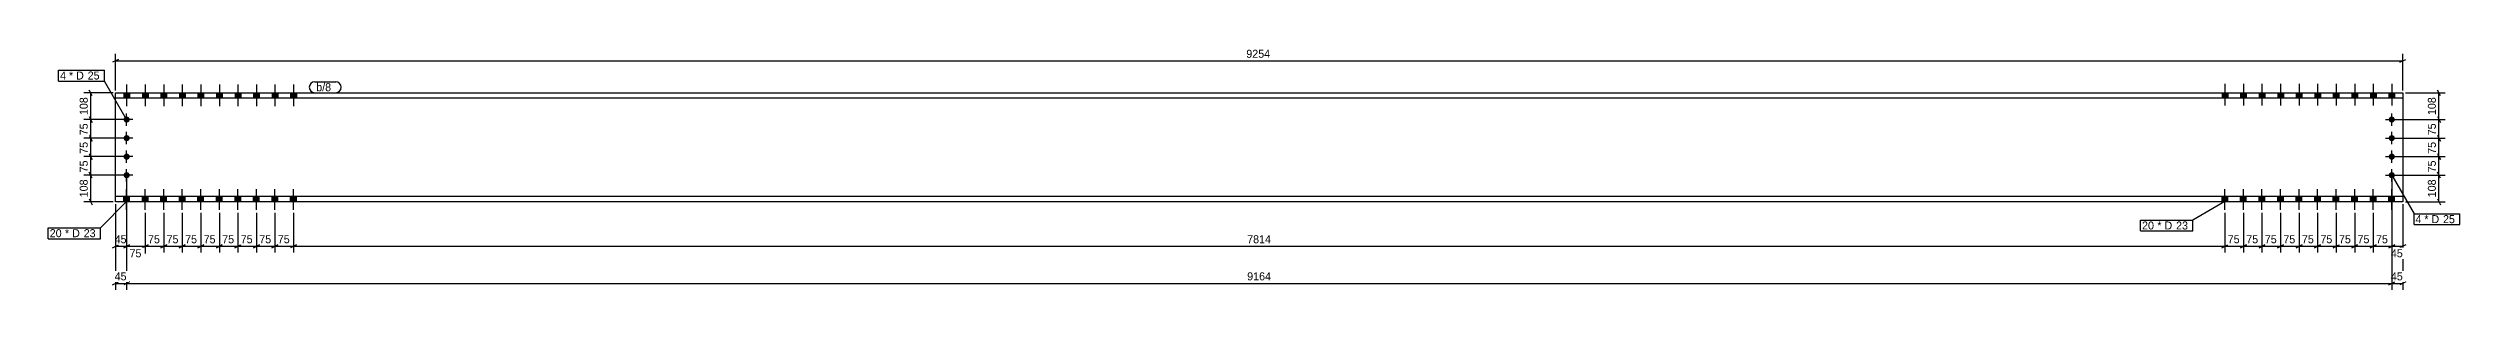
# Model space of a CAD drawing. Header units: millimetres. Extents: x 32 to 24620, y 32 to 1008.
# Drawn here: x 14864 to 24620, y 32 to 1008 of the extents above; entities that cross this region are included whole.
import ezdxf

# ---------------------------------------------------------------- set-up
doc = ezdxf.new("R2010")
doc.units = ezdxf.units.MM
doc.styles.add('Comic Sans MS', font='COMIC.TTF', dxfattribs={"height": 0.2})

msp = doc.modelspace()

# ---------------------------------------------------------------- hatches: boundary and pattern name
at = {"linetype": 'Continuous'}
for points in [[(15169.4, 806.6), (15192.4, 806.6), (15192.4, 827.6), (15169.4, 827.6)], [(15169.4, 806.6), (15192.4, 806.6), (15192.4, 827.6), (15169.4, 827.6)], [(15244.4, 806.6), (15267.4, 806.6), (15267.4, 827.6), (15244.4, 827.6)], [(15244.4, 806.6), (15267.4, 806.6), (15267.4, 827.6), (15244.4, 827.6)], [(15319.4, 806.6), (15342.4, 806.6), (15342.4, 827.6), (15319.4, 827.6)], [(15319.4, 806.6), (15342.4, 806.6), (15342.4, 827.6), (15319.4, 827.6)], [(15394.4, 806.6), (15417.4, 806.6), (15417.4, 827.6), (15394.4, 827.6)], [(15394.4, 806.6), (15417.4, 806.6), (15417.4, 827.6), (15394.4, 827.6)], [(15469.4, 806.6), (15492.4, 806.6), (15492.4, 827.6), (15469.4, 827.6)], [(15469.4, 806.6), (15492.4, 806.6), (15492.4, 827.6), (15469.4, 827.6)], [(15544.4, 806.6), (15567.4, 806.6), (15567.4, 827.6), (15544.4, 827.6)], [(15544.4, 806.6), (15567.4, 806.6), (15567.4, 827.6), (15544.4, 827.6)], [(15619.4, 806.6), (15642.4, 806.6), (15642.4, 827.6), (15619.4, 827.6)], [(15619.4, 806.6), (15642.4, 806.6), (15642.4, 827.6), (15619.4, 827.6)], [(15694.4, 806.6), (15717.4, 806.6), (15717.4, 827.6), (15694.4, 827.6)], [(15694.4, 806.6), (15717.4, 806.6), (15717.4, 827.6), (15694.4, 827.6)], [(15769.4, 806.6), (15792.4, 806.6), (15792.4, 827.6), (15769.4, 827.6)], [(15769.4, 806.6), (15792.4, 806.6), (15792.4, 827.6), (15769.4, 827.6)], [(15844.4, 806.6), (15867.4, 806.6), (15867.4, 827.6), (15844.4, 827.6)], [(15844.4, 806.6), (15867.4, 806.6), (15867.4, 827.6), (15844.4, 827.6)], [(23681.5, 827.6), (23658.5, 827.6), (23658.5, 806.6), (23681.5, 806.6)], [(23681.5, 827.6), (23658.5, 827.6), (23658.5, 806.6), (23681.5, 806.6)], [(23756.5, 827.6), (23733.5, 827.6), (23733.5, 806.6), (23756.5, 806.6)], [(23756.5, 827.6), (23733.5, 827.6), (23733.5, 806.6), (23756.5, 806.6)], [(23831.5, 827.6), (23808.5, 827.6), (23808.5, 806.6), (23831.5, 806.6)], [(23831.5, 827.6), (23808.5, 827.6), (23808.5, 806.6), (23831.5, 806.6)], [(23906.5, 827.6), (23883.5, 827.6), (23883.5, 806.6), (23906.5, 806.6)], [(23906.5, 827.6), (23883.5, 827.6), (23883.5, 806.6), (23906.5, 806.6)], [(23981.5, 827.6), (23958.5, 827.6), (23958.5, 806.6), (23981.5, 806.6)], [(23981.5, 827.6), (23958.5, 827.6), (23958.5, 806.6), (23981.5, 806.6)], [(24056.5, 827.6), (24033.5, 827.6), (24033.5, 806.6), (24056.5, 806.6)], [(24056.5, 827.6), (24033.5, 827.6), (24033.5, 806.6), (24056.5, 806.6)], [(24131.5, 827.6), (24108.5, 827.6), (24108.5, 806.6), (24131.5, 806.6)], [(24131.5, 827.6), (24108.5, 827.6), (24108.5, 806.6), (24131.5, 806.6)], [(24206.5, 827.6), (24183.5, 827.6), (24183.5, 806.6), (24206.5, 806.6)], [(24206.5, 827.6), (24183.5, 827.6), (24183.5, 806.6), (24206.5, 806.6)], [(24281.5, 827.6), (24258.5, 827.6), (24258.5, 806.6), (24281.5, 806.6)], [(24281.5, 827.6), (24258.5, 827.6), (24258.5, 806.6), (24281.5, 806.6)], [(24356.5, 827.6), (24333.5, 827.6), (24333.5, 806.6), (24356.5, 806.6)], [(24356.5, 827.6), (24333.5, 827.6), (24333.5, 806.6), (24356.5, 806.6)], [(15168.4, 720.1, -1), (15193.4, 720.1, -1)], [(24332.5, 720.1, -1), (24357.5, 720.1, -1)], [(15168.4, 645.1, -1), (15193.4, 645.1, -1)], [(24332.5, 645.1, -1), (24357.5, 645.1, -1)], [(15168.4, 570.1, -1), (15193.4, 570.1, -1)], [(15168.4, 495.1, -1), (15193.4, 495.1, -1)], [(24332.5, 570.1, -1), (24357.5, 570.1, -1)], [(24332.5, 495.1, -1), (24357.5, 495.1, -1)], [(15169.4, 387.6), (15192.4, 387.6), (15192.4, 408.6), (15169.4, 408.6)], [(15169.4, 387.6), (15192.4, 387.6), (15192.4, 408.6), (15169.4, 408.6)], [(15244.4, 387.6), (15267.4, 387.6), (15267.4, 408.6), (15244.4, 408.6)], [(15244.4, 387.6), (15267.4, 387.6), (15267.4, 408.6), (15244.4, 408.6)], [(15319.4, 387.6), (15342.4, 387.6), (15342.4, 408.6), (15319.4, 408.6)], [(15319.4, 387.6), (15342.4, 387.6), (15342.4, 408.6), (15319.4, 408.6)], [(15394.4, 387.6), (15417.4, 387.6), (15417.4, 408.6), (15394.4, 408.6)], [(15394.4, 387.6), (15417.4, 387.6), (15417.4, 408.6), (15394.4, 408.6)], [(15469.4, 387.6), (15492.4, 387.6), (15492.4, 408.6), (15469.4, 408.6)], [(15469.4, 387.6), (15492.4, 387.6), (15492.4, 408.6), (15469.4, 408.6)], [(15544.4, 387.6), (15567.4, 387.6), (15567.4, 408.6), (15544.4, 408.6)], [(15544.4, 387.6), (15567.4, 387.6), (15567.4, 408.6), (15544.4, 408.6)], [(15619.4, 387.6), (15642.4, 387.6), (15642.4, 408.6), (15619.4, 408.6)], [(15619.4, 387.6), (15642.4, 387.6), (15642.4, 408.6), (15619.4, 408.6)], [(15694.4, 387.6), (15717.4, 387.6), (15717.4, 408.6), (15694.4, 408.6)], [(15694.4, 387.6), (15717.4, 387.6), (15717.4, 408.6), (15694.4, 408.6)], [(15769.4, 387.6), (15792.4, 387.6), (15792.4, 408.6), (15769.4, 408.6)], [(15769.4, 387.6), (15792.4, 387.6), (15792.4, 408.6), (15769.4, 408.6)], [(15844.4, 387.6), (15867.4, 387.6), (15867.4, 408.6), (15844.4, 408.6)], [(15844.4, 387.6), (15867.4, 387.6), (15867.4, 408.6), (15844.4, 408.6)], [(23681.5, 408.6), (23658.5, 408.6), (23658.5, 387.6), (23681.5, 387.6)], [(23681.5, 408.6), (23658.5, 408.6), (23658.5, 387.6), (23681.5, 387.6)], [(23756.5, 408.6), (23733.5, 408.6), (23733.5, 387.6), (23756.5, 387.6)], [(23756.5, 408.6), (23733.5, 408.6), (23733.5, 387.6), (23756.5, 387.6)], [(23831.5, 408.6), (23808.5, 408.6), (23808.5, 387.6), (23831.5, 387.6)], [(23831.5, 408.6), (23808.5, 408.6), (23808.5, 387.6), (23831.5, 387.6)], [(23906.5, 408.6), (23883.5, 408.6), (23883.5, 387.6), (23906.5, 387.6)], [(23906.5, 408.6), (23883.5, 408.6), (23883.5, 387.6), (23906.5, 387.6)], [(23981.5, 408.6), (23958.5, 408.6), (23958.5, 387.6), (23981.5, 387.6)], [(23981.5, 408.6), (23958.5, 408.6), (23958.5, 387.6), (23981.5, 387.6)], [(24056.5, 408.6), (24033.5, 408.6), (24033.5, 387.6), (24056.5, 387.6)], [(24056.5, 408.6), (24033.5, 408.6), (24033.5, 387.6), (24056.5, 387.6)], [(24131.5, 408.6), (24108.5, 408.6), (24108.5, 387.6), (24131.5, 387.6)], [(24131.5, 408.6), (24108.5, 408.6), (24108.5, 387.6), (24131.5, 387.6)], [(24206.5, 408.6), (24183.5, 408.6), (24183.5, 387.6), (24206.5, 387.6)], [(24206.5, 408.6), (24183.5, 408.6), (24183.5, 387.6), (24206.5, 387.6)], [(24281.5, 408.6), (24258.5, 408.6), (24258.5, 387.6), (24281.5, 387.6)], [(24281.5, 408.6), (24258.5, 408.6), (24258.5, 387.6), (24281.5, 387.6)], [(24356.5, 408.6), (24333.5, 408.6), (24333.5, 387.6), (24356.5, 387.6)], [(24356.5, 408.6), (24333.5, 408.6), (24333.5, 387.6), (24356.5, 387.6)]]:
    msp.add_hatch(color=3, dxfattribs=at).paths.add_polyline_path(points)

# ---------------------------------------------------------------- linework, layer by layer
at = {"color": 8, "linetype": 'Continuous'}
for p, q in [((15135.8, 837.6), (15135.8, 986)), ((24390, 837.6), (24390, 986)), ((15147.8, 963.6), (15123.8, 951.6)), ((15135.8, 957.6), (24390, 957.6)), ((24378, 951.6), (24402, 963.6)), ((15125.8, 827.6), (15007.4, 827.6)), ((15041.8, 815.6), (15029.8, 839.6)), ((24400, 827.6), (24561.4, 827.6)), ((24541.8, 815.6), (24529.8, 839.6)), ((15170.9, 720.1), (15007.4, 720.1)), ((15029.8, 732.1), (15041.8, 708.1)), ((24355, 720.1), (24561.4, 720.1)), ((24529.8, 732.1), (24541.8, 708.1)), ((15170.9, 645.1), (15007.4, 645.1)), ((15029.8, 657.1), (15041.8, 633.1)), ((15035.8, 570.1), (15035.8, 645.1)), ((24355, 645.1), (24561.4, 645.1)), ((24529.8, 657.1), (24541.8, 633.1)), ((15170.9, 570.1), (15007.4, 570.1)), ((15170.9, 495.1), (15007.4, 495.1)), ((15041.8, 558.1), (15029.8, 582.1)), ((15041.8, 483.1), (15029.8, 507.1)), ((24355, 570.1), (24561.4, 570.1)), ((24355, 495.1), (24561.4, 495.1)), ((24529.8, 582.1), (24541.8, 558.1)), ((24541.8, 483.1), (24529.8, 507.1)), ((24535.8, 495.1), (24535.8, 570.1)), ((15029.8, 399.6), (15041.8, 375.6)), ((15180.9, 485.1), (15180.9, 179.2)), ((24345, 485.1), (24345, 32)), ((24345, 485.1), (24345, 179.2)), ((24529.8, 399.6), (24541.8, 375.6)), ((15125.8, 387.6), (15007.4, 387.6)), ((15135.8, 377.6), (15135.8, 182)), ((15255.9, 343.6), (15255.9, 182)), ((15330.9, 343.6), (15330.9, 182)), ((15405.9, 343.6), (15405.9, 182)), ((15480.9, 343.6), (15480.9, 182)), ((15555.9, 343.6), (15555.9, 182)), ((15630.9, 343.6), (15630.9, 182)), ((15705.9, 343.6), (15705.9, 182)), ((15780.9, 343.6), (15780.9, 182)), ((15855.9, 343.6), (15855.9, 182)), ((15855.9, 343.6), (15855.9, 182)), ((23670, 343.6), (23670, 182)), ((23745, 343.6), (23745, 182)), ((23820, 343.6), (23820, 182)), ((23895, 343.6), (23895, 182)), ((23970, 343.6), (23970, 182)), ((24045, 343.6), (24045, 182)), ((24120, 343.6), (24120, 182)), ((24195, 343.6), (24195, 182)), ((24270, 343.6), (24270, 182)), ((24390, 377.6), (24390, 32)), ((24390, 377.6), (24390, 179.2)), ((24400, 387.6), (24561.4, 387.6)), ((15168.9, 201.6), (15192.9, 213.6)), ((15243.9, 201.6), (15267.9, 213.6)), ((15318.9, 201.6), (15342.9, 213.6)), ((15393.9, 201.6), (15417.9, 213.6)), ((15468.9, 201.6), (15492.9, 213.6)), ((15543.9, 201.6), (15567.9, 213.6)), ((15555.9, 207.6), (15630.9, 207.6)), ((15642.9, 213.6), (15618.9, 201.6)), ((15693.9, 201.6), (15717.9, 213.6)), ((15768.9, 201.6), (15792.9, 213.6)), ((15780.9, 207.6), (15855.9, 207.6)), ((15867.9, 213.6), (15843.9, 201.6)), ((15867.9, 213.6), (15843.9, 201.6)), ((23658, 201.6), (23682, 213.6)), ((23733, 201.6), (23757, 213.6)), ((23808, 201.6), (23832, 213.6)), ((23883, 201.6), (23907, 213.6)), ((23958, 201.6), (23982, 213.6)), ((24033, 201.6), (24057, 213.6)), ((24045, 207.6), (24120, 207.6)), ((24132, 213.6), (24108, 201.6)), ((24183, 201.6), (24207, 213.6)), ((24258, 201.6), (24282, 213.6)), ((24333, 201.6), (24357, 213.6)), ((24345, 207.6), (24390, 207.6)), ((24402, 213.6), (24378, 201.6)), ((15123.8, 51.6), (15147.8, 63.6)), ((15135.8, 57.6), (15180.9, 57.6)), ((15192.9, 63.6), (15168.9, 51.6)), ((15192.9, 63.6), (15168.9, 51.6)), ((24333, 51.6), (24357, 63.6)), ((24345, 57.6), (24390, 57.6)), ((24402, 63.6), (24378, 51.6))]:
    msp.add_line(p, q, dxfattribs=at)
at = {"color": 7, "linetype": 'Continuous'}
for p, q in [((15135.8, 387.6), (15135.8, 827.6)), ((15135.8, 827.6), (24390, 827.6)), ((24390, 806.6), (15135.8, 806.6)), ((24390, 827.6), (24390, 387.6)), ((24390, 408.6), (15135.8, 408.6)), ((24390, 387.6), (15135.8, 387.6))]:
    msp.add_line(p, q, dxfattribs=at)
at = {"color": 3, "linetype": 'Continuous'}
for p, q in [((15169.4, 827.6), (15169.4, 806.6)), ((15169.4, 827.6), (15169.4, 806.6)), ((15180.9, 862.3), (15180.9, 774.1)), ((15180.9, 862.3), (15180.9, 774.1)), ((15192.4, 827.6), (15192.4, 806.6)), ((15192.4, 827.6), (15192.4, 806.6)), ((15244.4, 827.6), (15244.4, 806.6)), ((15244.4, 827.6), (15244.4, 806.6)), ((15255.9, 862.3), (15255.9, 774.1)), ((15255.9, 862.3), (15255.9, 774.1)), ((15267.4, 827.6), (15267.4, 806.6)), ((15267.4, 827.6), (15267.4, 806.6)), ((15319.4, 827.6), (15319.4, 806.6)), ((15319.4, 827.6), (15319.4, 806.6)), ((15330.9, 862.3), (15330.9, 774.1)), ((15330.9, 862.3), (15330.9, 774.1)), ((15342.4, 827.6), (15342.4, 806.6)), ((15342.4, 827.6), (15342.4, 806.6)), ((15394.4, 827.6), (15394.4, 806.6)), ((15394.4, 827.6), (15394.4, 806.6)), ((15405.9, 862.3), (15405.9, 774.1)), ((15405.9, 862.3), (15405.9, 774.1)), ((15417.4, 827.6), (15417.4, 806.6)), ((15417.4, 827.6), (15417.4, 806.6)), ((15469.4, 827.6), (15469.4, 806.6)), ((15469.4, 827.6), (15469.4, 806.6)), ((15480.9, 862.3), (15480.9, 774.1)), ((15480.9, 862.3), (15480.9, 774.1)), ((15492.4, 827.6), (15492.4, 806.6)), ((15492.4, 827.6), (15492.4, 806.6)), ((15544.4, 827.6), (15544.4, 806.6)), ((15544.4, 827.6), (15544.4, 806.6)), ((15555.9, 862.3), (15555.9, 774.1)), ((15555.9, 862.3), (15555.9, 774.1)), ((15567.4, 827.6), (15567.4, 806.6)), ((15567.4, 827.6), (15567.4, 806.6)), ((15619.4, 827.6), (15619.4, 806.6)), ((15619.4, 827.6), (15619.4, 806.6)), ((15630.9, 862.3), (15630.9, 774.1)), ((15630.9, 862.3), (15630.9, 774.1)), ((15642.4, 827.6), (15642.4, 806.6)), ((15642.4, 827.6), (15642.4, 806.6)), ((15694.4, 827.6), (15694.4, 806.6)), ((15694.4, 827.6), (15694.4, 806.6)), ((15705.9, 862.3), (15705.9, 774.1)), ((15705.9, 862.3), (15705.9, 774.1)), ((15717.4, 827.6), (15717.4, 806.6)), ((15717.4, 827.6), (15717.4, 806.6)), ((15769.4, 827.6), (15769.4, 806.6)), ((15769.4, 827.6), (15769.4, 806.6)), ((15780.9, 862.3), (15780.9, 774.1)), ((15780.9, 862.3), (15780.9, 774.1)), ((15792.4, 827.6), (15792.4, 806.6)), ((15792.4, 827.6), (15792.4, 806.6)), ((15844.4, 827.6), (15844.4, 806.6)), ((15844.4, 827.6), (15844.4, 806.6)), ((15855.9, 862.3), (15855.9, 774.1)), ((15855.9, 862.3), (15855.9, 774.1)), ((15867.4, 827.6), (15867.4, 806.6)), ((15867.4, 827.6), (15867.4, 806.6)), ((23658.5, 827.6), (23658.5, 806.6)), ((23658.5, 827.6), (23658.5, 806.6)), ((23670, 864.8), (23670, 776.6)), ((23670, 864.8), (23670, 776.6)), ((23681.5, 827.6), (23681.5, 806.6)), ((23681.5, 827.6), (23681.5, 806.6)), ((23733.5, 827.6), (23733.5, 806.6)), ((23733.5, 827.6), (23733.5, 806.6)), ((23745, 864.8), (23745, 776.6)), ((23745, 864.8), (23745, 776.6)), ((23756.5, 827.6), (23756.5, 806.6)), ((23756.5, 827.6), (23756.5, 806.6)), ((23808.5, 827.6), (23808.5, 806.6)), ((23808.5, 827.6), (23808.5, 806.6)), ((23820, 864.8), (23820, 776.6)), ((23820, 864.8), (23820, 776.6)), ((23831.5, 827.6), (23831.5, 806.6)), ((23831.5, 827.6), (23831.5, 806.6)), ((23883.5, 827.6), (23883.5, 806.6)), ((23883.5, 827.6), (23883.5, 806.6)), ((23895, 864.8), (23895, 776.6)), ((23895, 864.8), (23895, 776.6)), ((23906.5, 827.6), (23906.5, 806.6)), ((23906.5, 827.6), (23906.5, 806.6)), ((23958.5, 827.6), (23958.5, 806.6)), ((23958.5, 827.6), (23958.5, 806.6)), ((23970, 864.8), (23970, 776.6)), ((23970, 864.8), (23970, 776.6)), ((23981.5, 827.6), (23981.5, 806.6)), ((23981.5, 827.6), (23981.5, 806.6)), ((24033.5, 827.6), (24033.5, 806.6)), ((24033.5, 827.6), (24033.5, 806.6)), ((24045, 864.8), (24045, 776.6)), ((24045, 864.8), (24045, 776.6)), ((24056.5, 827.6), (24056.5, 806.6)), ((24056.5, 827.6), (24056.5, 806.6)), ((24108.5, 827.6), (24108.5, 806.6)), ((24108.5, 827.6), (24108.5, 806.6)), ((24120, 864.8), (24120, 776.6)), ((24120, 864.8), (24120, 776.6)), ((24131.5, 827.6), (24131.5, 806.6)), ((24131.5, 827.6), (24131.5, 806.6)), ((24183.5, 827.6), (24183.5, 806.6)), ((24183.5, 827.6), (24183.5, 806.6)), ((24195, 864.8), (24195, 776.6)), ((24195, 864.8), (24195, 776.6)), ((24206.5, 827.6), (24206.5, 806.6)), ((24206.5, 827.6), (24206.5, 806.6)), ((24258.5, 827.6), (24258.5, 806.6)), ((24258.5, 827.6), (24258.5, 806.6)), ((24270, 864.8), (24270, 776.6)), ((24270, 864.8), (24270, 776.6)), ((24281.5, 827.6), (24281.5, 806.6)), ((24281.5, 827.6), (24281.5, 806.6)), ((24333.5, 827.6), (24333.5, 806.6)), ((24333.5, 827.6), (24333.5, 806.6)), ((24345, 864.8), (24345, 776.6)), ((24345, 864.8), (24345, 776.6)), ((24356.5, 827.6), (24356.5, 806.6)), ((24356.5, 827.6), (24356.5, 806.6)), ((15205.9, 720.1), (15155.9, 720.1)), ((15180.9, 695.1), (15180.9, 745.1)), ((24320, 720.1), (24370, 720.1)), ((24345, 695.1), (24345, 745.1)), ((15205.9, 645.1), (15155.9, 645.1)), ((15180.9, 620.1), (15180.9, 670.1)), ((15180.9, 545.1), (15180.9, 595.1)), ((24320, 645.1), (24370, 645.1)), ((24345, 620.1), (24345, 670.1)), ((24345, 545.1), (24345, 595.1)), ((15205.9, 570.1), (15155.9, 570.1)), ((15205.9, 495.1), (15155.9, 495.1)), ((15180.9, 470.1), (15180.9, 520.1)), ((24320, 570.1), (24370, 570.1)), ((24320, 495.1), (24370, 495.1)), ((24345, 470.1), (24345, 520.1)), ((15169.4, 387.6), (15169.4, 408.6)), ((15169.4, 387.6), (15169.4, 408.6)), ((15180.9, 355.4), (15180.9, 438.6)), ((15180.9, 355.4), (15180.9, 438.6)), ((15192.4, 387.6), (15192.4, 408.6)), ((15192.4, 387.6), (15192.4, 408.6)), ((15244.4, 387.6), (15244.4, 408.6)), ((15244.4, 387.6), (15244.4, 408.6)), ((15255.9, 355.4), (15255.9, 438.6)), ((15255.9, 355.4), (15255.9, 438.6)), ((15267.4, 387.6), (15267.4, 408.6)), ((15267.4, 387.6), (15267.4, 408.6)), ((15319.4, 387.6), (15319.4, 408.6)), ((15319.4, 387.6), (15319.4, 408.6)), ((15330.9, 355.4), (15330.9, 438.6)), ((15330.9, 355.4), (15330.9, 438.6)), ((15342.4, 387.6), (15342.4, 408.6)), ((15342.4, 387.6), (15342.4, 408.6)), ((15394.4, 387.6), (15394.4, 408.6)), ((15394.4, 387.6), (15394.4, 408.6)), ((15405.9, 355.4), (15405.9, 438.6)), ((15405.9, 355.4), (15405.9, 438.6)), ((15417.4, 387.6), (15417.4, 408.6)), ((15417.4, 387.6), (15417.4, 408.6)), ((15469.4, 387.6), (15469.4, 408.6)), ((15469.4, 387.6), (15469.4, 408.6)), ((15480.9, 355.4), (15480.9, 438.6)), ((15480.9, 355.4), (15480.9, 438.6)), ((15492.4, 387.6), (15492.4, 408.6)), ((15492.4, 387.6), (15492.4, 408.6)), ((15544.4, 387.6), (15544.4, 408.6)), ((15544.4, 387.6), (15544.4, 408.6)), ((15555.9, 355.4), (15555.9, 438.6)), ((15555.9, 355.4), (15555.9, 438.6)), ((15567.4, 387.6), (15567.4, 408.6)), ((15567.4, 387.6), (15567.4, 408.6)), ((15619.4, 387.6), (15619.4, 408.6)), ((15619.4, 387.6), (15619.4, 408.6)), ((15630.9, 355.4), (15630.9, 438.6)), ((15630.9, 355.4), (15630.9, 438.6)), ((15642.4, 387.6), (15642.4, 408.6)), ((15642.4, 387.6), (15642.4, 408.6)), ((15694.4, 387.6), (15694.4, 408.6)), ((15694.4, 387.6), (15694.4, 408.6)), ((15705.9, 355.4), (15705.9, 438.6)), ((15705.9, 355.4), (15705.9, 438.6)), ((15717.4, 387.6), (15717.4, 408.6)), ((15717.4, 387.6), (15717.4, 408.6)), ((15769.4, 387.6), (15769.4, 408.6)), ((15769.4, 387.6), (15769.4, 408.6)), ((15780.9, 355.4), (15780.9, 438.6)), ((15780.9, 355.4), (15780.9, 438.6)), ((15792.4, 387.6), (15792.4, 408.6)), ((15792.4, 387.6), (15792.4, 408.6)), ((15844.4, 387.6), (15844.4, 408.6)), ((15844.4, 387.6), (15844.4, 408.6)), ((15855.9, 355.4), (15855.9, 438.6)), ((15855.9, 355.4), (15855.9, 438.6)), ((15867.4, 387.6), (15867.4, 408.6)), ((15867.4, 387.6), (15867.4, 408.6)), ((23658.5, 387.6), (23658.5, 408.6)), ((23658.5, 387.6), (23658.5, 408.6)), ((23670, 355.4), (23670, 438.6)), ((23670, 355.4), (23670, 438.6)), ((23681.5, 387.6), (23681.5, 408.6)), ((23681.5, 387.6), (23681.5, 408.6)), ((23733.5, 387.6), (23733.5, 408.6)), ((23733.5, 387.6), (23733.5, 408.6)), ((23745, 355.4), (23745, 438.6)), ((23745, 355.4), (23745, 438.6)), ((23756.5, 387.6), (23756.5, 408.6)), ((23756.5, 387.6), (23756.5, 408.6)), ((23808.5, 387.6), (23808.5, 408.6)), ((23808.5, 387.6), (23808.5, 408.6)), ((23820, 355.4), (23820, 438.6)), ((23820, 355.4), (23820, 438.6)), ((23831.5, 387.6), (23831.5, 408.6)), ((23831.5, 387.6), (23831.5, 408.6)), ((23883.5, 387.6), (23883.5, 408.6)), ((23883.5, 387.6), (23883.5, 408.6)), ((23895, 355.4), (23895, 438.6)), ((23895, 355.4), (23895, 438.6)), ((23906.5, 387.6), (23906.5, 408.6)), ((23906.5, 387.6), (23906.5, 408.6)), ((23958.5, 387.6), (23958.5, 408.6)), ((23958.5, 387.6), (23958.5, 408.6)), ((23970, 355.4), (23970, 438.6)), ((23970, 355.4), (23970, 438.6)), ((23981.5, 387.6), (23981.5, 408.6)), ((23981.5, 387.6), (23981.5, 408.6)), ((24033.5, 387.6), (24033.5, 408.6)), ((24033.5, 387.6), (24033.5, 408.6)), ((24045, 355.4), (24045, 438.6)), ((24045, 355.4), (24045, 438.6)), ((24056.5, 387.6), (24056.5, 408.6)), ((24056.5, 387.6), (24056.5, 408.6)), ((24108.5, 387.6), (24108.5, 408.6)), ((24108.5, 387.6), (24108.5, 408.6)), ((24120, 355.4), (24120, 438.6)), ((24120, 355.4), (24120, 438.6)), ((24131.5, 387.6), (24131.5, 408.6)), ((24131.5, 387.6), (24131.5, 408.6)), ((24183.5, 387.6), (24183.5, 408.6)), ((24183.5, 387.6), (24183.5, 408.6)), ((24195, 355.4), (24195, 438.6)), ((24195, 355.4), (24195, 438.6)), ((24206.5, 387.6), (24206.5, 408.6)), ((24206.5, 387.6), (24206.5, 408.6)), ((24258.5, 387.6), (24258.5, 408.6)), ((24258.5, 387.6), (24258.5, 408.6)), ((24270, 355.4), (24270, 438.6)), ((24270, 355.4), (24270, 438.6)), ((24281.5, 387.6), (24281.5, 408.6)), ((24281.5, 387.6), (24281.5, 408.6)), ((24333.5, 387.6), (24333.5, 408.6)), ((24333.5, 387.6), (24333.5, 408.6)), ((24345, 355.4), (24345, 438.6)), ((24345, 355.4), (24345, 438.6)), ((24356.5, 387.6), (24356.5, 408.6)), ((24356.5, 387.6), (24356.5, 408.6))]:
    msp.add_line(p, q, dxfattribs=at)

# ---------------------------------------------------------------- wipeouts: each hides what was drawn before it
at = {"color": 0}
for points in [[(14937.8, 882), (14937.8, 914), (14911.7, 914), (14911.7, 882)], [(23387, 275.6), (23387, 307.6), (23334.8, 307.6), (23334.8, 275.6)], [(24467.1, 301.2), (24467.1, 333.2), (24441, 333.2), (24441, 301.2)], [(14921.7, 244.5), (14921.7, 276.5), (14869.6, 276.5), (14869.6, 244.5)]]:
    msp.add_wipeout(points, dxfattribs=at)

# ---------------------------------------------------------------- next in the draw order: wipeouts: each hides what was drawn before it
for points in [[(19821.4, 963.6), (19821.4, 1008.4), (19704.4, 1008.4), (19704.4, 963.6)], [(14937.8, 882), (14937.8, 914), (14911.7, 914), (14911.7, 882)], [(16021.1, 834.6), (16021.1, 866.6), (15947.8, 866.6), (15947.8, 834.6)], [(15029.8, 640.1), (14985, 640.1), (14985, 575.1), (15029.8, 575.1)], [(24529.8, 565.1), (24485, 565.1), (24485, 500.1), (24529.8, 500.1)], [(23387, 275.6), (23387, 307.6), (23334.8, 307.6), (23334.8, 275.6)], [(24467.1, 301.2), (24467.1, 333.2), (24441, 333.2), (24441, 301.2)], [(14921.7, 244.5), (14921.7, 276.5), (14869.6, 276.5), (14869.6, 244.5)], [(15625.9, 213.6), (15625.9, 258.4), (15561, 258.4), (15561, 213.6)], [(24115, 213.6), (24115, 258.4), (24050, 258.4), (24050, 213.6)], [(24400, 63.6), (24400, 108.4), (24335, 108.4), (24335, 63.6)]]:
    msp.add_wipeout(points, dxfattribs=at)

# ---------------------------------------------------------------- next in the draw order: linework, layer by layer
at = {"color": 8, "linetype": 'Continuous'}
for p, q in [((15035.8, 645.1), (15035.8, 720.1)), ((15170.9, 645.1), (15007.4, 645.1)), ((15041.8, 633.1), (15029.8, 657.1)), ((24535.8, 570.1), (24535.8, 645.1)), ((15170.9, 570.1), (15007.4, 570.1)), ((15029.8, 582.1), (15041.8, 558.1)), ((15035.8, 495.1), (15035.8, 570.1)), ((24355, 570.1), (24561.4, 570.1)), ((24355, 495.1), (24561.4, 495.1)), ((24541.8, 558.1), (24529.8, 582.1)), ((24541.8, 483.1), (24529.8, 507.1)), ((24535.8, 387.6), (24535.8, 495.1)), ((15555.9, 343.6), (15555.9, 182)), ((15630.9, 343.6), (15630.9, 182)), ((24045, 343.6), (24045, 182)), ((24120, 343.6), (24120, 182)), ((15480.9, 207.6), (15555.9, 207.6)), ((15567.9, 213.6), (15543.9, 201.6)), ((15618.9, 201.6), (15642.9, 213.6)), ((23970, 207.6), (24045, 207.6)), ((24057, 213.6), (24033, 201.6)), ((24108, 201.6), (24132, 213.6)), ((15180.9, 57.6), (24345, 57.6)), ((24333, 51.6), (24357, 63.6))]:
    msp.add_line(p, q, dxfattribs=at)
at = {"color": 7, "linetype": 'Continuous'}
for p, q in [((23328.8, 269.6), (23328.8, 313.6)), ((14863.6, 238.5), (14863.6, 282.5))]:
    msp.add_line(p, q, dxfattribs=at)

# ---------------------------------------------------------------- next in the draw order: texts
at = {"color": 3, "style": 'Comic Sans MS'}
for s, p in [('9254', (19710.8, 970)), ('75', (15567.4, 220)), ('75', (24056.4, 220)), ('45', (24341.4, 70))]:
    msp.add_text(s, height=32.38, dxfattribs=at).set_placement(p)
for p in [(15023.4, 581.5), (24523.4, 506.5)]:
    msp.add_text('75', height=32.38, rotation=90.00021, dxfattribs=at).set_placement(p)

# ---------------------------------------------------------------- next in the draw order: wipeouts: each hides what was drawn before it
at = {"color": 0}
for points in [[(15013.6, 882), (15013.6, 914), (14947.4, 914), (14947.4, 882)], [(16021.1, 834.6), (16021.1, 866.6), (15947.8, 866.6), (15947.8, 834.6)], [(23462.8, 275.6), (23462.8, 307.6), (23396.6, 307.6), (23396.6, 275.6)], [(24542.8, 301.2), (24542.8, 333.2), (24476.7, 333.2), (24476.7, 301.2)], [(14997.5, 244.5), (14997.5, 276.5), (14931.3, 276.5), (14931.3, 244.5)], [(24400, 156.8), (24400, 201.6), (24335, 201.6), (24335, 156.8)]]:
    msp.add_wipeout(points, dxfattribs=at)

# ---------------------------------------------------------------- next in the draw order: linework, layer by layer
at = {"color": 7, "linetype": 'Continuous'}
for p, q in [((15941.8, 872.6), (16027.1, 872.6)), ((15941.8, 828.6), (16027.1, 828.6))]:
    msp.add_line(p, q, dxfattribs=at)
at = {"color": 8, "linetype": 'Continuous'}
for p, q in [((24345, 485.1), (24345, 182)), ((24270, 207.6), (24345, 207.6)), ((24357, 213.6), (24333, 201.6))]:
    msp.add_line(p, q, dxfattribs=at)
at = {"color": 7, "linetype": 'Continuous'}
for centre, start, end in [((15941.8, 850.6), 90, 270), ((16027.1, 850.6), 270, 90)]:
    msp.add_arc(centre, 22, start, end, dxfattribs=at)

# ---------------------------------------------------------------- next in the draw order: texts
at = {"color": 3, "style": 'Comic Sans MS'}
for s, p in [('b/8', (15947.8, 834.6)), ('45', (24341.4, 163.2))]:
    msp.add_text(s, height=32.38, dxfattribs=at).set_placement(p)

# ---------------------------------------------------------------- next in the draw order: wipeouts: each hides what was drawn before it
at = {"color": 0}
for points in [[(15013.6, 882), (15013.6, 914), (14947.4, 914), (14947.4, 882)], [(15029.8, 715.1), (14985, 715.1), (14985, 650.1), (15029.8, 650.1)], [(24529.8, 640.1), (24485, 640.1), (24485, 575.1), (24529.8, 575.1)], [(15029.8, 565.1), (14985, 565.1), (14985, 500.1), (15029.8, 500.1)], [(24529.8, 483.4), (24485, 483.4), (24485, 399.3), (24529.8, 399.3)], [(23462.8, 275.6), (23462.8, 307.6), (23396.6, 307.6), (23396.6, 275.6)], [(24542.8, 301.2), (24542.8, 333.2), (24476.7, 333.2), (24476.7, 301.2)], [(14997.5, 244.5), (14997.5, 276.5), (14931.3, 276.5), (14931.3, 244.5)], [(15550.9, 213.6), (15550.9, 258.4), (15486, 258.4), (15486, 213.6)], [(24040, 213.6), (24040, 258.4), (23975, 258.4), (23975, 213.6)], [(19818.1, 63.6), (19818.1, 108.4), (19707.9, 108.4), (19707.9, 63.6)]]:
    msp.add_wipeout(points, dxfattribs=at)

# ---------------------------------------------------------------- next in the draw order: linework, layer by layer
at = {"color": 7, "linetype": 'Continuous'}
for p, q in [((14905.7, 876), (14905.7, 920)), ((24345, 495.1), (24435, 339.2)), ((24435, 295.2), (24435, 339.2))]:
    msp.add_line(p, q, dxfattribs=at)
at = {"color": 8, "linetype": 'Continuous'}
for p, q in [((15035.8, 720.1), (15035.8, 827.6)), ((15170.9, 720.1), (15007.4, 720.1)), ((15029.8, 732.1), (15041.8, 708.1)), ((24535.8, 645.1), (24535.8, 720.1)), ((24355, 645.1), (24561.4, 645.1)), ((24541.8, 633.1), (24529.8, 657.1)), ((15170.9, 495.1), (15007.4, 495.1)), ((15041.8, 483.1), (15029.8, 507.1)), ((15035.8, 387.6), (15035.8, 495.1)), ((15480.9, 343.6), (15480.9, 182)), ((23970, 343.6), (23970, 182)), ((15405.9, 207.6), (15480.9, 207.6)), ((15492.9, 213.6), (15468.9, 201.6)), ((23895, 207.6), (23970, 207.6)), ((23982, 213.6), (23958, 201.6))]:
    msp.add_line(p, q, dxfattribs=at)

# ---------------------------------------------------------------- next in the draw order: texts
at = {"color": 3, "style": 'Comic Sans MS'}
for s, height, p in [('4', 32.4, (14911.7, 882)), ('20', 32.38, (23334.8, 275.6)), ('4', 32.4, (24441, 301.2)), ('20', 32.38, (14869.6, 244.5)), ('75', 32.38, (15492.4, 220)), ('75', 32.38, (23981.4, 220)), ('9164', 32.38, (19714.3, 70))]:
    msp.add_text(s, height=height, dxfattribs=at).set_placement(p)
for s, p in [('75', (15023.4, 656.5)), ('75', (24523.4, 581.5)), ('75', (15023.4, 506.5)), ('108', (24523.4, 405.7))]:
    msp.add_text(s, height=32.38, rotation=90.00021, dxfattribs=at).set_placement(p)

# ---------------------------------------------------------------- next in the draw order: wipeouts: each hides what was drawn before it
at = {"color": 0}
for points in [[(15075.3, 882), (15075.3, 914), (15023.2, 914), (15023.2, 882)], [(23524.5, 275.6), (23524.5, 307.6), (23472.4, 307.6), (23472.4, 275.6)], [(24604.6, 301.2), (24604.6, 333.2), (24552.4, 333.2), (24552.4, 301.2)], [(15059.2, 244.5), (15059.2, 276.5), (15007.1, 276.5), (15007.1, 244.5)], [(24340, 213.6), (24340, 258.4), (24275, 258.4), (24275, 213.6)]]:
    msp.add_wipeout(points, dxfattribs=at)

# ---------------------------------------------------------------- next in the draw order: linework, layer by layer
at = {"color": 8, "linetype": 'Continuous'}
for p, q in [((24345, 485.1), (24345, 32)), ((24270, 343.6), (24270, 182)), ((24195, 207.6), (24270, 207.6)), ((24282, 213.6), (24258, 201.6))]:
    msp.add_line(p, q, dxfattribs=at)

# ---------------------------------------------------------------- next in the draw order: texts
at = {"color": 3, "style": 'Comic Sans MS'}
msp.add_text('75', height=32.38, dxfattribs=at).set_placement((24281.4, 220))

# ---------------------------------------------------------------- next in the draw order: wipeouts: each hides what was drawn before it
at = {"color": 0}
for points in [[(15075.3, 882), (15075.3, 914), (15023.2, 914), (15023.2, 882)], [(15029.8, 815.9), (14985, 815.9), (14985, 731.8), (15029.8, 731.8)], [(24529.8, 715.1), (24485, 715.1), (24485, 650.1), (24529.8, 650.1)], [(15029.8, 483.4), (14985, 483.4), (14985, 399.3), (15029.8, 399.3)], [(23524.5, 275.6), (23524.5, 307.6), (23472.4, 307.6), (23472.4, 275.6)], [(24604.6, 301.2), (24604.6, 333.2), (24552.4, 333.2), (24552.4, 301.2)], [(15059.2, 244.5), (15059.2, 276.5), (15007.1, 276.5), (15007.1, 244.5)], [(15475.9, 213.6), (15475.9, 258.4), (15411, 258.4), (15411, 213.6)], [(23965, 213.6), (23965, 258.4), (23900, 258.4), (23900, 213.6)]]:
    msp.add_wipeout(points, dxfattribs=at)

# ---------------------------------------------------------------- next in the draw order: linework, layer by layer
at = {"color": 7, "linetype": 'Continuous'}
for p, q in [((14905.7, 920), (15090.9, 920)), ((15090.9, 876), (15090.9, 920)), ((14905.7, 876), (15090.9, 876)), ((15180.9, 720.1), (15090.9, 876)), ((23328.8, 313.6), (23540.1, 313.6)), ((23670, 388.6), (23540.1, 313.6)), ((23540.1, 269.6), (23540.1, 313.6)), ((24435, 339.2), (24620.2, 339.2)), ((24435, 295.2), (24620.2, 295.2)), ((24620.2, 295.2), (24620.2, 339.2)), ((14863.6, 282.5), (15074.8, 282.5)), ((14863.6, 238.5), (15074.8, 238.5)), ((15074.8, 238.5), (15074.8, 282.5)), ((23328.8, 269.6), (23540.1, 269.6))]:
    msp.add_line(p, q, dxfattribs=at)
at = {"color": 8, "linetype": 'Continuous'}
for p, q in [((24535.8, 720.1), (24535.8, 827.6)), ((24355, 720.1), (24561.4, 720.1)), ((24529.8, 732.1), (24541.8, 708.1)), ((15405.9, 343.6), (15405.9, 182)), ((23895, 343.6), (23895, 182)), ((15330.9, 207.6), (15405.9, 207.6)), ((15417.9, 213.6), (15393.9, 201.6)), ((23820, 207.6), (23895, 207.6)), ((23907, 213.6), (23883, 201.6))]:
    msp.add_line(p, q, dxfattribs=at)

# ---------------------------------------------------------------- next in the draw order: texts
at = {"color": 3, "style": 'Comic Sans MS'}
for s, p in [('* D', (14947.4, 882)), ('25', (15023.2, 882)), ('* D', (23396.6, 275.6)), ('23', (23472.4, 275.6)), ('* D', (24476.7, 301.2)), ('25', (24552.4, 301.2)), ('* D', (14931.3, 244.5)), ('23', (15007.1, 244.5)), ('75', (15417.4, 220)), ('75', (23906.4, 220))]:
    msp.add_text(s, height=32.38, dxfattribs=at).set_placement(p)
for s, p in [('108', (15023.4, 738.2)), ('75', (24523.4, 656.5)), ('108', (15023.4, 405.7))]:
    msp.add_text(s, height=32.38, rotation=90.00021, dxfattribs=at).set_placement(p)

# ---------------------------------------------------------------- next in the draw order: wipeouts: each hides what was drawn before it
at = {"color": 0}
msp.add_wipeout([(24265, 213.6), (24265, 258.4), (24200, 258.4), (24200, 213.6)], dxfattribs=at)

# ---------------------------------------------------------------- next in the draw order: linework, layer by layer
at = {"color": 8, "linetype": 'Continuous'}
for p, q in [((24195, 343.6), (24195, 182)), ((24120, 207.6), (24195, 207.6)), ((24207, 213.6), (24183, 201.6))]:
    msp.add_line(p, q, dxfattribs=at)

# ---------------------------------------------------------------- next in the draw order: texts
at = {"color": 3, "style": 'Comic Sans MS'}
msp.add_text('75', height=32.38, dxfattribs=at).set_placement((24206.4, 220))

# ---------------------------------------------------------------- next in the draw order: wipeouts: each hides what was drawn before it
at = {"color": 0}
for points in [[(24529.8, 815.9), (24485, 815.9), (24485, 731.8), (24529.8, 731.8)], [(15400.9, 213.6), (15400.9, 258.4), (15336, 258.4), (15336, 213.6)], [(23890, 213.6), (23890, 258.4), (23825, 258.4), (23825, 213.6)]]:
    msp.add_wipeout(points, dxfattribs=at)

# ---------------------------------------------------------------- next in the draw order: linework, layer by layer
at = {"color": 8, "linetype": 'Continuous'}
for p, q in [((15330.9, 343.6), (15330.9, 182)), ((23820, 343.6), (23820, 182)), ((15255.9, 207.6), (15330.9, 207.6)), ((15342.9, 213.6), (15318.9, 201.6)), ((23745, 207.6), (23820, 207.6)), ((23832, 213.6), (23808, 201.6))]:
    msp.add_line(p, q, dxfattribs=at)

# ---------------------------------------------------------------- next in the draw order: texts
at = {"color": 3, "style": 'Comic Sans MS'}
msp.add_text('108', height=32.38, rotation=90.00021, dxfattribs=at).set_placement((24523.4, 738.2))
for p in [(15342.4, 220), (23831.4, 220)]:
    msp.add_text('75', height=32.38, dxfattribs=at).set_placement(p)

# ---------------------------------------------------------------- next in the draw order: wipeouts: each hides what was drawn before it
at = {"color": 0}
msp.add_wipeout([(24190, 213.6), (24190, 258.4), (24125, 258.4), (24125, 213.6)], dxfattribs=at)

# ---------------------------------------------------------------- next in the draw order: texts
at = {"color": 3, "style": 'Comic Sans MS'}
msp.add_text('75', height=32.38, dxfattribs=at).set_placement((24131.4, 220))

# ---------------------------------------------------------------- next in the draw order: wipeouts: each hides what was drawn before it
at = {"color": 0}
for points in [[(15325.9, 213.6), (15325.9, 258.4), (15261, 258.4), (15261, 213.6)], [(23815, 213.6), (23815, 258.4), (23750, 258.4), (23750, 213.6)]]:
    msp.add_wipeout(points, dxfattribs=at)

# ---------------------------------------------------------------- next in the draw order: linework, layer by layer
at = {"color": 8, "linetype": 'Continuous'}
for p, q in [((15255.9, 343.6), (15255.9, 179.2)), ((23745, 343.6), (23745, 182)), ((15180.9, 207.6), (15255.9, 207.6)), ((15267.9, 213.6), (15243.9, 201.6)), ((23670, 207.6), (23745, 207.6)), ((23757, 213.6), (23733, 201.6))]:
    msp.add_line(p, q, dxfattribs=at)

# ---------------------------------------------------------------- next in the draw order: texts
at = {"color": 3, "style": 'Comic Sans MS'}
for p in [(15267.4, 220), (23756.4, 220)]:
    msp.add_text('75', height=32.38, dxfattribs=at).set_placement(p)

# ---------------------------------------------------------------- next in the draw order: wipeouts: each hides what was drawn before it
at = {"color": 0}
for points in [[(15250.9, 156.8), (15250.9, 201.6), (15186, 201.6), (15186, 156.8)], [(23740, 213.6), (23740, 258.4), (23675, 258.4), (23675, 213.6)]]:
    msp.add_wipeout(points, dxfattribs=at)

# ---------------------------------------------------------------- next in the draw order: linework, layer by layer
at = {"color": 8, "linetype": 'Continuous'}
for p, q in [((15180.9, 485.1), (15180.9, 182)), ((23670, 343.6), (23670, 182)), ((15123.8, 201.6), (15147.8, 213.6)), ((15135.8, 207.6), (15180.9, 207.6)), ((15192.9, 213.6), (15168.9, 201.6)), ((15855.9, 207.6), (23670, 207.6)), ((23658, 201.6), (23682, 213.6))]:
    msp.add_line(p, q, dxfattribs=at)

# ---------------------------------------------------------------- next in the draw order: texts
at = {"color": 3, "style": 'Comic Sans MS'}
for p in [(15192.4, 163.2), (23681.4, 220)]:
    msp.add_text('75', height=32.38, dxfattribs=at).set_placement(p)

# ---------------------------------------------------------------- next in the draw order: wipeouts: each hides what was drawn before it
at = {"color": 0}
for points in [[(15190.8, 213.6), (15190.8, 258.4), (15125.9, 258.4), (15125.9, 213.6)], [(15850.9, 213.6), (15850.9, 258.4), (15786, 258.4), (15786, 213.6)], [(19818.1, 213.6), (19818.1, 258.4), (19707.8, 258.4), (19707.8, 213.6)]]:
    msp.add_wipeout(points, dxfattribs=at)

# ---------------------------------------------------------------- next in the draw order: linework, layer by layer
at = {"color": 8, "linetype": 'Continuous'}
for p, q in [((15180.9, 485.1), (15180.9, 32)), ((15180.9, 485.1), (15180.9, 32)), ((15135.8, 377.6), (15135.8, 32)), ((15780.9, 343.6), (15780.9, 182)), ((15705.9, 207.6), (15780.9, 207.6)), ((15792.9, 213.6), (15768.9, 201.6))]:
    msp.add_line(p, q, dxfattribs=at)
at = {"color": 7, "linetype": 'Continuous'}
msp.add_line((15180.9, 388.6), (15074.8, 282.5), dxfattribs=at)

# ---------------------------------------------------------------- next in the draw order: texts
at = {"color": 3, "style": 'Comic Sans MS'}
for s, p in [('45', (15132.3, 220)), ('75', (15792.4, 220)), ('7814', (19714.2, 220))]:
    msp.add_text(s, height=32.38, dxfattribs=at).set_placement(p)

# ---------------------------------------------------------------- next in the draw order: wipeouts: each hides what was drawn before it
at = {"color": 0}
for points in [[(15775.9, 213.6), (15775.9, 258.4), (15711, 258.4), (15711, 213.6)], [(15190.8, 63.6), (15190.8, 108.4), (15125.9, 108.4), (15125.9, 63.6)]]:
    msp.add_wipeout(points, dxfattribs=at)

# ---------------------------------------------------------------- next in the draw order: linework, layer by layer
at = {"color": 8, "linetype": 'Continuous'}
for p, q in [((15705.9, 343.6), (15705.9, 182)), ((15630.9, 207.6), (15705.9, 207.6)), ((15717.9, 213.6), (15693.9, 201.6))]:
    msp.add_line(p, q, dxfattribs=at)

# ---------------------------------------------------------------- next in the draw order: texts
at = {"color": 3, "style": 'Comic Sans MS'}
for s, p in [('75', (15717.4, 220)), ('45', (15132.3, 70))]:
    msp.add_text(s, height=32.38, dxfattribs=at).set_placement(p)

# ---------------------------------------------------------------- next in the draw order: wipeouts: each hides what was drawn before it
at = {"color": 0}
msp.add_wipeout([(15700.9, 213.6), (15700.9, 258.4), (15636, 258.4), (15636, 213.6)], dxfattribs=at)

# ---------------------------------------------------------------- next in the draw order: texts
at = {"color": 3, "style": 'Comic Sans MS'}
msp.add_text('75', height=32.38, dxfattribs=at).set_placement((15642.4, 220))

doc.saveas('drawing.dxf')
